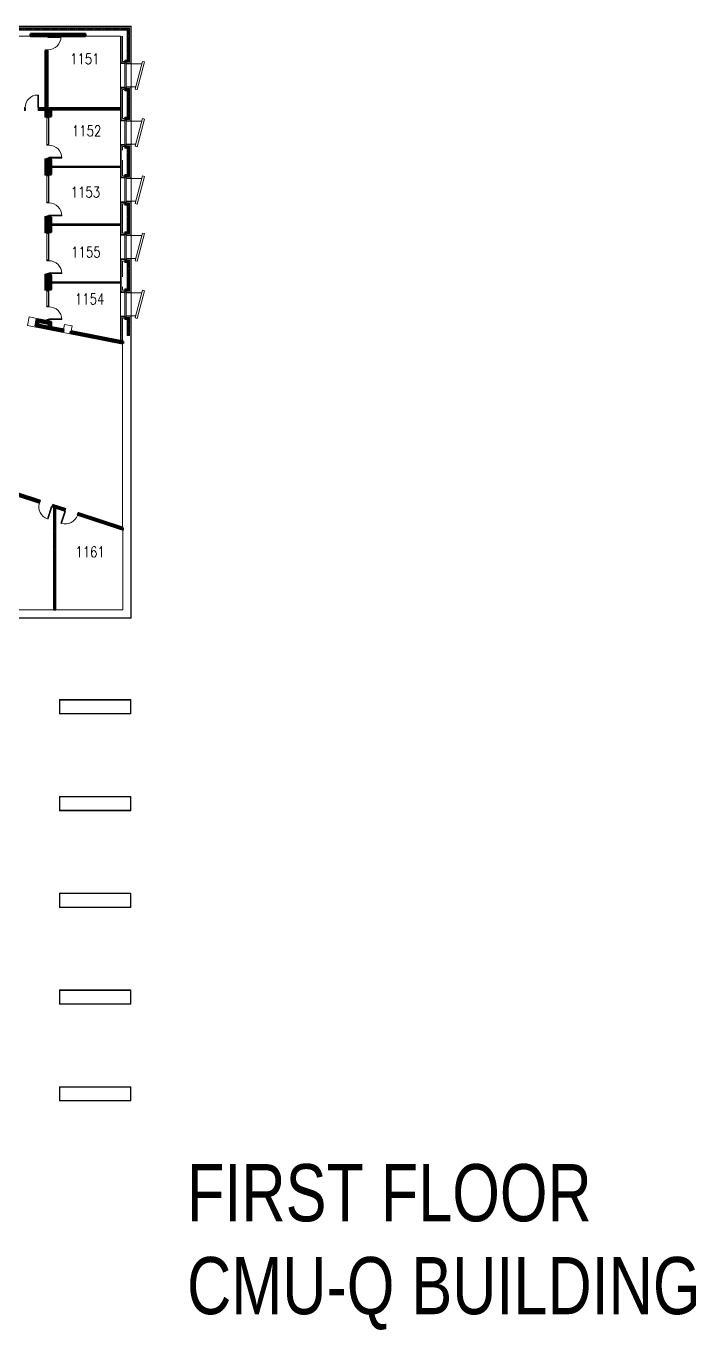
# Model space of a CAD drawing. Header units: inches. Extents: x 13084 to 220150, y 6494 to 167180.
# Drawn here: x 173314 to 220150, y 7920 to 99080 of the extents above; entities that cross this region are included whole.
import ezdxf
from ezdxf.enums import TextEntityAlignment as Align

# ---------------------------------------------------------------- set-up
doc = ezdxf.new("R2010")
doc.units = ezdxf.units.IN
doc.header["$MEASUREMENT"] = 0
for name, color, linetype, lineweight in [('Ground Floor$0$A-G250-G-Walls-Low-Level', 8, 'Continuous', 15), ('Ground Floor$0$A-G250-G-Walls-Precast-Concrete', 7, 'Continuous', 15), ('Ground Floor$0$A-G250-M-Walls-Blockwork', 7, 'Continuous', 25), ('Ground Floor$0$A-G250-M-Walls-Plasterboard-Partition', 7, 'Continuous', 15), ('Ground Floor$0$A-G252-H-Internal-Walls', 251, 'Continuous', 9), ('Ground Floor$0$A-G262-H-Precast-Panel', 251, 'Continuous', 5), ('Ground Floor$0$A-G312-M-Wall-Cladding-Panel', 7, 'Continuous', 9), ('Ground Floor$0$A-G312-M-Wall-Finish-Plaster', 7, 'Continuous', 15), ('Ground Floor$0$A-G321-M-Window', 251, 'Continuous', 9), ('Ground Floor$0$A-G322-M-Door', 251, 'Continuous', 15), ('Ground Floor$0$Z-Z001-S-Room-Name-Identification-250', 7, 'Continuous', 15)]:
    doc.layers.add(name, color=color, linetype=linetype, lineweight=lineweight)
doc.styles.add('Ground Floor$0$Tag-RomanS', font='romans.shx', dxfattribs={"width": 0.8})
doc.styles.get("Standard").update_dxf_attribs({"font": 'GOUDOS.TTF', "width": 0.8, "height": 4000})
pattern_1 = [(45, (31615.24, 164129.57), (-56.1266, 56.1266), []), (135, (31615.24, 164129.57), (-56.1266, -56.1266), [])]
pattern_2 = [(50, (31615.24, 164129.57), (182.18467, -15.93909), [19.05, -209.55]), (355, (31615.24, 164129.57), (-35.24283, 191.05664), [15.24, -167.64]), (100.451, (31630.42, 164128.24), (146.9425, 175.11669), [16.19, -178.09]), (46.1842, (31615.24, 164180.37), (271.07904, -42.04233), [28.575, -314.325]), (96.6356, (31637.83, 164176.87), (237.40423, 247.42556), [24.285, -267.135]), (351.184, (31615.24, 164180.37), (237.4046, 247.4251), [22.86, -251.46]), (21, (31640.64, 164167.67), (151.61488, -102.26552), [19.05, -209.55]), (326, (31640.64, 164167.67), (61.80203, 184.18797), [15.24, -167.64]), (71.4514, (31653.27, 164159.15), (213.41649, 81.92286), [16.19, -178.09]), (37.5, (31615.24, 164129.57), (3.088603, 84.55504), [0, -165.608, 0, -170.18, 0, -168.275]), (7.5, (31615.24, 164129.57), (66.819663, 100.180575), [0, -97.028, 0, -161.798, 0, -64.135]), (327.5, (31558.6, 164129.57), (135.590595, -5.728744), [0, -63.5, 0, -198.12, 0, -262.89]), (317.5, (31533.2, 164129.57), (148.12918, 25.42649), [0, -82.55, 0, -131.572, 0, -186.69])]
pattern_3 = [(45, (31615.24, 164129.57), (-56.1266, 56.1266), [])]

# ---------------------------------------------------------------- blocks, each defined once
blk = doc.blocks.new('Ground Floor$0$tag-roomname')
at = {"lineweight": 18, "ltscale": 0.01, "style": 'Ground Floor$0$Tag-RomanS', "width": 0.8}
blk.add_attdef('ROOM_NO_2', text='', height=3, dxfattribs=at).set_placement((0, 1.61), align=Align.MIDDLE_CENTER)
at = {"linetype": 'ByBlock', "lineweight": 13, "ltscale": 0.01, "style": 'Ground Floor$0$Tag-RomanS', "width": 0.8, "flags": 1}
for tag, p in [('ROOM_NAME_1', (0, -2.29)), ('AREA', (0, -5.74))]:
    blk.add_attdef(tag, text='', height=2.8, dxfattribs=at).set_placement(p, align=Align.MIDDLE_CENTER)
blk = doc.blocks.new('Ground Floor$0$d1000-180')
at = {"layer": 'Ground Floor$0$A-G322-M-Door'}
blk.add_lwpolyline([(-88, 1104), (-38, 1104), (-38, 180), (-88, 180)], close=True, dxfattribs=at)
for points in [[(-950, 130), (-950, 0), (-1000, 0), (-1000, 180), (-962, 180), (-962, 130), (-950, 130)], [(-38, 180), (0, 180), (0, 0), (-50, 0), (-50, 130), (-38, 130), (-38, 180)]]:
    blk.add_lwpolyline(points, dxfattribs=at)
blk.add_arc((-38, 180), 924, 90.75251, 179.99645, dxfattribs=at)
blk = doc.blocks.new('Ground Floor$0$d1000-215')
at = {"layer": 'Ground Floor$0$A-G322-M-Door', "elevation": 0}
for points in [[(88, 1089), (38, 1089), (38, 215), (88, 215)], [(50, 165), (38, 165), (38, 215), (0, 215), (0, 0), (50, 0)], [(950, 165), (962, 165), (962, 215), (1000, 215), (1000, 0), (950, 0)]]:
    blk.add_lwpolyline(points, close=True, dxfattribs=at)
at = {"layer": 'Ground Floor$0$A-G322-M-Door'}
blk.add_arc((88, 215, 0), 874, 359.9988, 90.00309, dxfattribs=at)
blk = doc.blocks.new('Ground Floor$0$Part Frame12')
for p, q in [((4900, 100, 0), (0, 100)), ((0, 100), (0, 0)), ((4900, 87, 0), (0, 87)), ((4900, 75, 0), (0, 75)), ((0, 25), (4900, 25, 0)), ((0, 12), (4900, 12, 0)), ((0, 0), (4900, 0, 0))]:
    blk.add_line(p, q)
for points in [[(0, 75), (0, 25), (50, 25), (50, 35), (10, 35), (10, 65), (50, 65), (50, 75)], [(300, 75), (300, 25), (350, 25), (350, 35), (310, 35), (310, 65), (350, 65), (350, 75)], [(600, 75), (600, 25), (650, 25), (650, 35), (610, 35), (610, 65), (650, 65), (650, 75)], [(900, 75), (900, 25), (950, 25), (950, 35), (910, 35), (910, 65), (950, 65), (950, 75)], [(1200, 75), (1200, 25), (1250, 25), (1250, 35), (1210, 35), (1210, 65), (1250, 65), (1250, 75)], [(1500, 75), (1500, 25), (1550, 25), (1550, 35), (1510, 35), (1510, 65), (1550, 65), (1550, 75)], [(1800, 75), (1800, 25), (1850, 25), (1850, 35), (1810, 35), (1810, 65), (1850, 65), (1850, 75)], [(2100, 75), (2100, 25), (2150, 25), (2150, 35), (2110, 35), (2110, 65), (2150, 65), (2150, 75)], [(2400, 75), (2400, 25), (2450, 25), (2450, 35), (2410, 35), (2410, 65), (2450, 65), (2450, 75)], [(2800, 75), (2800, 25), (2750, 25), (2750, 35), (2790, 35), (2790, 65), (2750, 65), (2750, 75)], [(3100, 75), (3100, 25), (3050, 25), (3050, 35), (3090, 35), (3090, 65), (3050, 65), (3050, 75)], [(3400, 75), (3400, 25), (3350, 25), (3350, 35), (3390, 35), (3390, 65), (3350, 65), (3350, 75)], [(3700, 75), (3700, 25), (3650, 25), (3650, 35), (3690, 35), (3690, 65), (3650, 65), (3650, 75)], [(4000, 75), (4000, 25), (3950, 25), (3950, 35), (3990, 35), (3990, 65), (3950, 65), (3950, 75)], [(4300, 75), (4300, 25), (4250, 25), (4250, 35), (4290, 35), (4290, 65), (4250, 65), (4250, 75)], [(4600, 75), (4600, 25), (4550, 25), (4550, 35), (4590, 35), (4590, 65), (4550, 65), (4550, 75)], [(4900, 75), (4900, 25), (4850, 25), (4850, 35), (4890, 35), (4890, 65), (4850, 65), (4850, 75)]]:
    blk.add_lwpolyline(points, close=True)
blk = doc.blocks.new('Ground Floor$0$GP-38-2900')
at = {"layer": 'Ground Floor$0$A-G321-M-Window'}
blk.add_lwpolyline([(-2850, 140), (-1000, 140), (-1000, 110), (-2850, 110)], close=True, dxfattribs=at)
at = {"layer": 'Ground Floor$0$A-G322-M-Door'}
for p, q in [((-2850, 150, 0), (-1000, 150)), ((-2850, 0, 0), (-1000, 0))]:
    blk.add_line(p, q, dxfattribs=at)
for points in [[(-100, 1050), (-50, 1050), (-50, 150), (-100, 150)], [(-950, 150), (-950, 0), (-1000, 0), (-1000, 150)], [(0, 150), (0, 0), (-50, 0), (-50, 150)]]:
    blk.add_lwpolyline(points, close=True, dxfattribs=at)
at = {"layer": 'Ground Floor$0$A-G322-M-Door', "elevation": 0}
blk.add_lwpolyline([(-2850, 150), (-2850, 0), (-2900, 0), (-2900, 150)], close=True, dxfattribs=at)
at = {"layer": 'Ground Floor$0$A-G322-M-Door'}
blk.add_arc((-50, 150), 900, 90, 180, dxfattribs=at)
blk = doc.blocks.new('Ground Floor$0$GP-42-2100')
at = {"layer": 'Ground Floor$0$A-G321-M-Window'}
blk.add_lwpolyline([(-2050, 140), (-1000, 140), (-1000, 110), (-2050, 110)], close=True, dxfattribs=at)
at = {"layer": 'Ground Floor$0$A-G322-M-Door'}
for p, q in [((-2050, 150, 0), (-1000, 150)), ((-2050, 0, 0), (-1000, 0))]:
    blk.add_line(p, q, dxfattribs=at)
for points in [[(-100, 1050), (-50, 1050), (-50, 150), (-100, 150)], [(-2100, 150), (-2100, 0), (-2050, 0), (-2050, 150)], [(-950, 150), (-950, 0), (-1000, 0), (-1000, 150)], [(0, 150), (0, 0), (-50, 0), (-50, 150)]]:
    blk.add_lwpolyline(points, close=True, dxfattribs=at)
blk.add_arc((-50, 150), 900, 90, 180, dxfattribs=at)

msp = doc.modelspace()

# ---------------------------------------------------------------- hatches: boundary and pattern name
at = {"layer": 'Ground Floor$0$A-G252-H-Internal-Walls'}
h = msp.add_hatch(dxfattribs=at)
h.set_pattern_fill('ANSI37', color=256, scale=25, style=0)
h.set_pattern_definition([(45, (31615.24, 164164.524), (-56.1266, 56.1266), []), (135, (31615.24, 164164.524), (-56.1266, -56.1266), [])])
h.paths.add_polyline_path([(173615, 98530), (177465, 98530), (177465, 98380), (173615, 98380)])
h = msp.add_hatch(dxfattribs=at)
h.set_pattern_fill('ANSI37', color=256, scale=25, style=0)
h.set_pattern_definition(pattern_1)
h.paths.add_polyline_path([(174665, 92755), (175065, 92755), (175065, 93220), (179915, 93220), (179915, 93370), (174815, 93370), (174815, 97380), (174665, 97380), (174665, 93370), (174215, 93370), (174215, 93220), (174665, 93220)])
h.paths.add_polyline_path([(174815, 92885), (174815, 93220), (174915, 93220), (174915, 92885)], flags=16)
h = msp.add_hatch(dxfattribs=at)
h.set_pattern_fill('AR-CONC', color=256, scale=0.3, angle=90, style=0)
h.set_pattern_definition([(140, (31540.24, 164109.57), (4.781726, 54.655401), [5.715, -62.865]), (85, (31540.24, 164109.57), (-57.316993, -10.572848), [4.572, -50.292]), (190.451, (31540.637, 164114.124), (-52.535006, 44.08275), [4.857, -53.427]), (136.1842, (31525, 164109.57), (12.612698, 81.323712), [8.5725, -94.2975]), (186.6356, (31526.05, 164116.35), (-74.227667, 71.22127), [7.2855, -80.1405]), (81.184, (31525, 164109.57), (-74.227535, 71.22138), [6.858, -75.438]), (111, (31528.81, 164117.19), (30.679656, 45.484464), [5.715, -62.865]), (56, (31528.81, 164117.19), (-55.25639, 18.540609), [4.572, -50.292]), (161.4514, (31531.365, 164120.98), (-24.576857, 64.024947), [4.857, -53.427]), (127.5, (31540.239, 164109.57), (-25.3665117, 0.926581), [0, -49.6824, 0, -51.054, 0, -50.4825]), (97.5, (31540.239, 164109.57), (-30.0541724, 20.0458988), [0, -29.1084, 0, -48.5394, 0, -19.2405]), (57.5, (31540.239, 164092.577), (1.7186232, 40.6771786), [0, -19.05, 0, -59.436, 0, -78.867]), (47.5, (31540.24, 164084.957), (-7.627947, 44.4387544), [0, -24.765, 0, -39.4716, 0, -56.007])])
h.paths.add_polyline_path([(174915, 92755), (174915, 92720), (175065, 92720), (175065, 92755)])
h = msp.add_hatch(dxfattribs=at)
h.set_pattern_fill('ANSI37', color=256, scale=25, style=0)
h.set_pattern_definition(pattern_1)
h.paths.add_polyline_path([(175065, 89755), (174665, 89755), (174665, 89410), (174865, 89410), (174865, 89560), (174815, 89560), (174815, 89605), (174915, 89605), (174915, 88865), (174815, 88865), (174815, 88910), (174865, 88910), (174865, 89060), (174665, 89060), (174665, 88715), (175065, 88715)])
h.paths.add_polyline_path([(174865, 89410), (174755, 89410), (174755, 89060), (174865, 89060)], flags=17)
h = msp.add_hatch(dxfattribs=at)
h.set_pattern_fill('AR-CONC', color=256, scale=0.3, angle=90, style=0)
h.set_pattern_definition([(140, (31540.24, 161144.57), (4.781726, 54.655401), [5.715, -62.865]), (85, (31540.24, 161144.57), (-57.316993, -10.572848), [4.572, -50.292]), (190.451, (31540.636, 161149.124), (-52.535006, 44.08275), [4.857, -53.427]), (136.1842, (31525, 161144.57), (12.612698, 81.323712), [8.5725, -94.2975]), (186.6356, (31526.05, 161151.35), (-74.227667, 71.22127), [7.2855, -80.1405]), (81.184, (31525, 161144.57), (-74.227535, 71.22138), [6.858, -75.438]), (111, (31528.81, 161152.19), (30.679656, 45.484464), [5.715, -62.865]), (56, (31528.81, 161152.19), (-55.25639, 18.540609), [4.572, -50.292]), (161.4514, (31531.364, 161155.98), (-24.576857, 64.024947), [4.857, -53.427]), (127.5, (31540.238, 161144.57), (-25.3665117, 0.926581), [0, -49.6824, 0, -51.054, 0, -50.4825]), (97.5, (31540.238, 161144.57), (-30.0541724, 20.0458988), [0, -29.1084, 0, -48.5394, 0, -19.2405]), (57.5, (31540.238, 161127.577), (1.7186232, 40.6771786), [0, -19.05, 0, -59.436, 0, -78.867]), (47.5, (31540.238, 161119.957), (-7.627947, 44.4387544), [0, -24.765, 0, -39.4716, 0, -56.007])])
h.paths.add_polyline_path([(174915, 89790), (174915, 89755), (175065, 89755), (175065, 89790)])
h = msp.add_hatch(dxfattribs=at)
h.set_pattern_fill('AR-CONC', color=256, scale=0.3, angle=90, style=0)
h.set_pattern_definition([(220, (31540.24, 17324.553), (4.781726, -54.655401), [5.715, -62.865]), (275, (31540.24, 17324.553), (-57.316993, 10.572848), [4.572, -50.292]), (169.549, (31540.636, 17320), (-52.535006, -44.08275), [4.857, -53.427]), (223.8158, (31525, 17324.553), (12.612698, -81.323712), [8.5725, -94.2975]), (173.3644, (31526.05, 17317.78), (-74.227667, -71.22127), [7.2855, -80.1405]), (278.816, (31525, 17324.55), (-74.227535, -71.22138), [6.858, -75.438]), (249, (31528.81, 17316.933), (30.679656, -45.484464), [5.715, -62.865]), (304, (31528.81, 17316.933), (-55.25639, -18.540609), [4.572, -50.292]), (198.5486, (31531.364, 17313.143), (-24.576857, -64.024947), [4.857, -53.427]), (232.5, (31540.238, 17324.553), (-25.3665117, -0.926581), [0, -49.6824, 0, -51.054, 0, -50.4825]), (262.5, (31540.238, 17324.553), (-30.0541724, -20.0458988), [0, -29.1084, 0, -48.5394, 0, -19.2405]), (302.5, (31540.238, 17341.546), (1.7186232, -40.6771786), [0, -19.05, 0, -59.436, 0, -78.867]), (312.5, (31540.238, 17349.166), (-7.627947, -44.4387544), [0, -24.765, 0, -39.4716, 0, -56.007])])
h.paths.add_polyline_path([(174915, 88680), (174915, 88715), (175065, 88715), (175065, 88680)])
h = msp.add_hatch(dxfattribs=at)
h.set_pattern_fill('ANSI37', color=256, scale=25, style=0)
h.set_pattern_definition([(45, (31615.24, 160089.57), (-56.1266, 56.1266), []), (135, (31615.24, 160089.57), (-56.1266, -56.1266), [])])
h.paths.add_polyline_path([(175065, 85715), (174665, 85715), (174665, 85370), (174865, 85370), (174865, 85520), (174815, 85520), (174815, 85565), (174915, 85565), (174915, 84825), (174815, 84825), (174815, 84870), (174865, 84870), (174865, 85020), (174665, 85020), (174665, 84675), (175065, 84675)])
h.paths.add_polyline_path([(174865, 85370), (174755, 85370), (174755, 85020), (174865, 85020)], flags=17)
h = msp.add_hatch(dxfattribs=at)
h.set_pattern_fill('AR-CONC', color=256, scale=0.3, angle=90, style=0)
h.set_pattern_definition([(140, (31540.24, 157104.57), (4.781726, 54.655401), [5.715, -62.865]), (85, (31540.24, 157104.57), (-57.316993, -10.572848), [4.572, -50.292]), (190.451, (31540.636, 157109.124), (-52.535006, 44.08275), [4.857, -53.427]), (136.1842, (31525, 157104.57), (12.612698, 81.323712), [8.5725, -94.2975]), (186.6356, (31526.05, 157111.35), (-74.227667, 71.22127), [7.2855, -80.1405]), (81.184, (31525, 157104.57), (-74.227535, 71.22138), [6.858, -75.438]), (111, (31528.81, 157112.19), (30.679656, 45.484464), [5.715, -62.865]), (56, (31528.81, 157112.19), (-55.25639, 18.540609), [4.572, -50.292]), (161.4514, (31531.364, 157115.98), (-24.576857, 64.024947), [4.857, -53.427]), (127.5, (31540.238, 157104.57), (-25.3665117, 0.926581), [0, -49.6824, 0, -51.054, 0, -50.4825]), (97.5, (31540.238, 157104.57), (-30.0541724, 20.0458988), [0, -29.1084, 0, -48.5394, 0, -19.2405]), (57.5, (31540.238, 157087.577), (1.7186232, 40.6771786), [0, -19.05, 0, -59.436, 0, -78.867]), (47.5, (31540.238, 157079.957), (-7.627947, 44.4387544), [0, -24.765, 0, -39.4716, 0, -56.007])])
h.paths.add_polyline_path([(174915, 85750), (174915, 85715), (175065, 85715), (175065, 85750)])
h = msp.add_hatch(dxfattribs=at)
h.set_pattern_fill('AR-CONC', color=256, scale=0.3, angle=90, style=0)
h.set_pattern_definition([(220, (31540.24, 13284.553), (4.781726, -54.655401), [5.715, -62.865]), (275, (31540.24, 13284.553), (-57.316993, 10.572848), [4.572, -50.292]), (169.549, (31540.636, 13280), (-52.535006, -44.08275), [4.857, -53.427]), (223.8158, (31525, 13284.553), (12.612698, -81.323712), [8.5725, -94.2975]), (173.3644, (31526.05, 13277.78), (-74.227667, -71.22127), [7.2855, -80.1405]), (278.816, (31525, 13284.55), (-74.227535, -71.22138), [6.858, -75.438]), (249, (31528.81, 13276.933), (30.679656, -45.484464), [5.715, -62.865]), (304, (31528.81, 13276.933), (-55.25639, -18.540609), [4.572, -50.292]), (198.5486, (31531.364, 13273.143), (-24.576857, -64.024947), [4.857, -53.427]), (232.5, (31540.238, 13284.553), (-25.3665117, -0.926581), [0, -49.6824, 0, -51.054, 0, -50.4825]), (262.5, (31540.238, 13284.553), (-30.0541724, -20.0458988), [0, -29.1084, 0, -48.5394, 0, -19.2405]), (302.5, (31540.238, 13301.546), (1.7186232, -40.6771786), [0, -19.05, 0, -59.436, 0, -78.867]), (312.5, (31540.238, 13309.166), (-7.627947, -44.4387544), [0, -24.765, 0, -39.4716, 0, -56.007])])
h.paths.add_polyline_path([(174915, 84640), (174915, 84675), (175065, 84675), (175065, 84640)])
h = msp.add_hatch(dxfattribs=at)
h.set_pattern_fill('ANSI37', color=256, scale=25, style=0)
h.set_pattern_definition(pattern_1)
h.paths.add_polyline_path([(174815, 81490), (174815, 81525), (174915, 81525), (174915, 80805), (174815, 80805), (174815, 80840), (174865, 80840), (174865, 80990), (174755, 80990), (174665, 80990), (174665, 80655), (175065, 80655), (175065, 81675), (174665, 81675), (174665, 81340), (174755, 81340), (174865, 81340), (174865, 81490)])
h.paths.add_polyline_path([(174865, 81340), (174755, 81340), (174755, 80990), (174865, 80990)], flags=17)
h = msp.add_hatch(dxfattribs=at)
h.set_pattern_fill('AR-CONC', color=256, scale=0.3, angle=90, style=0)
h.set_pattern_definition([(140, (31540.238, 153064.57), (4.781726, 54.655401), [5.715, -62.865]), (85, (31540.24, 153064.57), (-57.316993, -10.572848), [4.572, -50.292]), (190.451, (31540.636, 153069.124), (-52.535006, 44.08275), [4.857, -53.427]), (136.1842, (31525, 153064.57), (12.612698, 81.323712), [8.5725, -94.2975]), (186.6356, (31526.05, 153071.35), (-74.227667, 71.22127), [7.2855, -80.1405]), (81.184, (31525, 153064.57), (-74.227535, 71.22138), [6.858, -75.438]), (111, (31528.808, 153072.19), (30.679656, 45.484464), [5.715, -62.865]), (56, (31528.81, 153072.19), (-55.25639, 18.540609), [4.572, -50.292]), (161.4514, (31531.364, 153075.98), (-24.576857, 64.024947), [4.857, -53.427]), (127.5, (31540.238, 153064.57), (-25.3665117, 0.926581), [0, -49.6824, 0, -51.054, 0, -50.4825]), (97.5, (31540.238, 153064.57), (-30.0541724, 20.0458988), [0, -29.1084, 0, -48.5394, 0, -19.2405]), (57.5, (31540.238, 153047.577), (1.7186232, 40.6771786), [0, -19.05, 0, -59.436, 0, -78.867]), (47.5, (31540.238, 153039.957), (-7.627947, 44.4387544), [0, -24.765, 0, -39.4716, 0, -56.007])])
h.paths.add_polyline_path([(174915, 81710), (174915, 81675), (175065, 81675), (175065, 81710)])
h = msp.add_hatch(dxfattribs=at)
h.set_pattern_fill('AR-CONC', color=256, scale=0.3, angle=90, style=0)
h.set_pattern_definition([(220, (31540.238, 9264.553), (4.781726, -54.655401), [5.715, -62.865]), (275, (31540.24, 9264.553), (-57.316993, 10.572848), [4.572, -50.292]), (169.549, (31540.636, 9260), (-52.535006, -44.08275), [4.857, -53.427]), (223.8158, (31525, 9264.553), (12.612698, -81.323712), [8.5725, -94.2975]), (173.3644, (31526.05, 9257.78), (-74.227667, -71.22127), [7.2855, -80.1405]), (278.816, (31525, 9264.55), (-74.227535, -71.22138), [6.858, -75.438]), (249, (31528.808, 9256.933), (30.679656, -45.484464), [5.715, -62.865]), (304, (31528.81, 9256.933), (-55.25639, -18.540609), [4.572, -50.292]), (198.5486, (31531.364, 9253.143), (-24.576857, -64.024947), [4.857, -53.427]), (232.5, (31540.238, 9264.553), (-25.3665117, -0.926581), [0, -49.6824, 0, -51.054, 0, -50.4825]), (262.5, (31540.238, 9264.553), (-30.0541724, -20.0458988), [0, -29.1084, 0, -48.5394, 0, -19.2405]), (302.5, (31540.238, 9281.546), (1.7186232, -40.6771786), [0, -19.05, 0, -59.436, 0, -78.867]), (312.5, (31540.238, 9289.166), (-7.627947, -44.4387544), [0, -24.765, 0, -39.4716, 0, -56.007])])
h.paths.add_polyline_path([(174915, 80620), (174915, 80655), (175065, 80655), (175065, 80620)])
h = msp.add_hatch(dxfattribs=at)
h.set_pattern_fill('ANSI37', color=256, scale=25, style=0)
h.set_pattern_definition(pattern_1)
h.paths.add_polyline_path([(175065, 78033), (175065, 78390), (174059, 78588), (173962, 78098), (175924, 77710), (175954, 77857)])
h.paths.add_polyline_path([(174915, 78063), (174139, 78216), (174177, 78412), (174915, 78266)], flags=16)
h = msp.add_hatch(dxfattribs=at)
h.set_pattern_fill('AR-CONC', color=256, scale=0.3, angle=90, style=0)
h.set_pattern_definition([(140, (31615.24, 164129.57), (4.781726, 54.655401), [5.715, -62.865]), (85, (31615.24, 164129.57), (-57.316993, -10.572848), [4.572, -50.292]), (190.451, (31615.637, 164134.124), (-52.535006, 44.08275), [4.857, -53.427]), (136.1842, (31600, 164129.57), (12.612698, 81.323712), [8.5725, -94.2975]), (186.6356, (31601.05, 164136.35), (-74.227667, 71.22127), [7.2855, -80.1405]), (81.184, (31600, 164129.57), (-74.227535, 71.22138), [6.858, -75.438]), (111, (31603.81, 164137.19), (30.679656, 45.484464), [5.715, -62.865]), (56, (31603.81, 164137.19), (-55.25639, 18.540609), [4.572, -50.292]), (161.4514, (31606.365, 164140.98), (-24.576857, 64.024947), [4.857, -53.427]), (127.5, (31615.239, 164129.57), (-25.3665117, 0.926581), [0, -49.6824, 0, -51.054, 0, -50.4825]), (97.5, (31615.24, 164129.57), (-30.0541724, 20.0458988), [0, -29.1084, 0, -48.5394, 0, -19.2405]), (57.5, (31615.239, 164112.577), (1.7186232, 40.6771786), [0, -19.05, 0, -59.436, 0, -78.867]), (47.5, (31615.24, 164104.957), (-7.627947, 44.4387544), [0, -24.765, 0, -39.4716, 0, -56.007])])
h.paths.add_polyline_path([(174915, 78455), (174915, 78419), (175065, 78390), (175065, 78425)])
h = msp.add_hatch(dxfattribs=at)
h.set_pattern_fill('ANSI37', color=256, scale=25, style=0)
h.set_pattern_definition(pattern_1)
h.paths.add_polyline_path([(180105, 76884), (180105, 77037), (176444, 77760), (176415, 77613)])
h = msp.add_hatch(dxfattribs=at)
h.set_pattern_fill('ANSI37', color=256, scale=25, style=0)
h.set_pattern_definition(pattern_1)
h.paths.add_polyline_path([(171318, 66858), (171271, 66716), (174211, 65760), (174258, 65903)])
h = msp.add_hatch(dxfattribs=at)
h.set_pattern_fill('ANSI37', color=256, scale=25, style=0)
h.set_pattern_definition(pattern_1)
h.paths.add_polyline_path([(175240, 58240), (175390, 58240), (175390, 65377), (175990, 65182), (176037, 65325), (175209, 65594), (175162, 65451), (175240, 65426)])
h = msp.add_hatch(dxfattribs=at)
h.set_pattern_fill('ANSI37', color=256, scale=25, style=0)
h.set_pattern_definition(pattern_1)
h.paths.add_polyline_path([(180105, 63845), (180105, 64003), (176988, 65016), (176941, 64873)])
at = {"layer": 'Ground Floor$0$A-G262-H-Precast-Panel'}
h = msp.add_hatch(dxfattribs=at)
h.set_pattern_fill('AR-CONC', color=256, style=0)
h.set_pattern_definition(pattern_2)
h.paths.add_polyline_path([(180540, 98955), (170590, 98955), (170590, 98630), (170740, 98630), (170740, 98805), (180540, 98805)])
h = msp.add_hatch(dxfattribs=at)
h.set_pattern_fill('ANSI31', color=256, scale=25, style=0)
h.set_pattern_definition(pattern_3)
h.paths.add_polyline_path([(180540, 98955), (170590, 98955), (170590, 98630), (170740, 98630), (170740, 98805), (180540, 98805)])
h = msp.add_hatch(dxfattribs=at)
h.set_pattern_fill('AR-CONC', color=256, style=0)
h.set_pattern_definition(pattern_2)
h.paths.add_polyline_path([(180390, 98805), (180540, 98805), (180540, 96555), (180215, 96555), (180215, 96705), (180390, 96705)])
h = msp.add_hatch(dxfattribs=at)
h.set_pattern_fill('ANSI31', color=256, scale=25, style=0)
h.set_pattern_definition(pattern_3)
h.paths.add_polyline_path([(180390, 98805), (180540, 98805), (180540, 96555), (180215, 96555), (180215, 96705), (180390, 96705)])
h = msp.add_hatch(dxfattribs=at)
h.set_pattern_fill('AR-CONC', color=256, style=0)
h.set_pattern_definition(pattern_2)
h.paths.add_polyline_path([(180540, 92555), (180215, 92555), (180215, 92705), (180390, 92705), (180390, 94555), (180215, 94555), (180215, 94705), (180540, 94705)])
h = msp.add_hatch(dxfattribs=at)
h.set_pattern_fill('ANSI31', color=256, scale=25, style=0)
h.set_pattern_definition(pattern_3)
h.paths.add_polyline_path([(180540, 92555), (180215, 92555), (180215, 92705), (180390, 92705), (180390, 94555), (180215, 94555), (180215, 94705), (180540, 94705)])
h = msp.add_hatch(dxfattribs=at)
h.set_pattern_fill('AR-CONC', color=256, style=0)
h.set_pattern_definition([(50, (31615.24, 160129.57), (182.18467, -15.93909), [19.05, -209.55]), (355, (31615.24, 160129.57), (-35.24283, 191.05664), [15.24, -167.64]), (100.451, (31630.42, 160128.24), (146.9425, 175.11669), [16.19, -178.09]), (46.1842, (31615.24, 160180.37), (271.07904, -42.04233), [28.575, -314.325]), (96.6356, (31637.83, 160176.87), (237.40423, 247.42556), [24.285, -267.135]), (351.184, (31615.24, 160180.37), (237.4046, 247.4251), [22.86, -251.46]), (21, (31640.64, 160167.67), (151.61488, -102.26552), [19.05, -209.55]), (326, (31640.64, 160167.67), (61.80203, 184.18797), [15.24, -167.64]), (71.4514, (31653.27, 160159.15), (213.4165, 81.92286), [16.19, -178.09]), (37.5, (31615.24, 160129.57), (3.088603, 84.55504), [0, -165.608, 0, -170.18, 0, -168.275]), (7.5, (31615.24, 160129.57), (66.819663, 100.180575), [0, -97.028, 0, -161.798, 0, -64.135]), (327.5, (31558.6, 160129.57), (135.590595, -5.728744), [0, -63.5, 0, -198.12, 0, -262.89]), (317.5, (31533.2, 160129.57), (148.12918, 25.42649), [0, -82.55, 0, -131.572, 0, -186.69])])
h.paths.add_polyline_path([(180540, 88555), (180215, 88555), (180215, 88705), (180390, 88705), (180390, 90555), (180215, 90555), (180215, 90705), (180540, 90705)])
h = msp.add_hatch(dxfattribs=at)
h.set_pattern_fill('ANSI31', color=256, scale=25, style=0)
h.set_pattern_definition([(45, (31615.24, 160129.57), (-56.1266, 56.1266), [])])
h.paths.add_polyline_path([(180540, 88555), (180215, 88555), (180215, 88705), (180390, 88705), (180390, 90555), (180215, 90555), (180215, 90705), (180540, 90705)])
h = msp.add_hatch(dxfattribs=at)
h.set_pattern_fill('AR-CONC', color=256, style=0)
h.set_pattern_definition([(50, (31615.24, 156129.57), (182.18467, -15.93909), [19.05, -209.55]), (355, (31615.24, 156129.57), (-35.24283, 191.05664), [15.24, -167.64]), (100.451, (31630.42, 156128.24), (146.9425, 175.11669), [16.19, -178.09]), (46.1842, (31615.24, 156180.37), (271.07904, -42.04233), [28.575, -314.325]), (96.6356, (31637.83, 156176.87), (237.40423, 247.42556), [24.285, -267.135]), (351.184, (31615.24, 156180.37), (237.4046, 247.4251), [22.86, -251.46]), (21, (31640.64, 156167.67), (151.61488, -102.26552), [19.05, -209.55]), (326, (31640.64, 156167.67), (61.80203, 184.18797), [15.24, -167.64]), (71.4514, (31653.27, 156159.15), (213.4165, 81.92286), [16.19, -178.09]), (37.5, (31615.24, 156129.57), (3.088603, 84.55504), [0, -165.608, 0, -170.18, 0, -168.275]), (7.5, (31615.24, 156129.57), (66.819663, 100.180575), [0, -97.028, 0, -161.798, 0, -64.135]), (327.5, (31558.6, 156129.57), (135.590595, -5.728744), [0, -63.5, 0, -198.12, 0, -262.89]), (317.5, (31533.2, 156129.57), (148.12918, 25.42649), [0, -82.55, 0, -131.572, 0, -186.69])])
h.paths.add_polyline_path([(180540, 84555), (180215, 84555), (180215, 84705), (180390, 84705), (180390, 86555), (180215, 86555), (180215, 86705), (180540, 86705)])
h = msp.add_hatch(dxfattribs=at)
h.set_pattern_fill('ANSI31', color=256, scale=25, style=0)
h.set_pattern_definition([(45, (31615.24, 156129.57), (-56.1266, 56.1266), [])])
h.paths.add_polyline_path([(180540, 84555), (180215, 84555), (180215, 84705), (180390, 84705), (180390, 86555), (180215, 86555), (180215, 86705), (180540, 86705)])
h = msp.add_hatch(dxfattribs=at)
h.set_pattern_fill('AR-CONC', color=256, style=0)
h.set_pattern_definition([(50, (31615.24, 152129.57), (182.18467, -15.93909), [19.05, -209.55]), (355, (31615.24, 152129.57), (-35.24283, 191.05664), [15.24, -167.64]), (100.451, (31630.42, 152128.24), (146.9425, 175.11669), [16.19, -178.09]), (46.1842, (31615.24, 152180.37), (271.07904, -42.04233), [28.575, -314.325]), (96.6356, (31637.83, 152176.87), (237.40423, 247.42556), [24.285, -267.135]), (351.184, (31615.24, 152180.37), (237.4046, 247.4251), [22.86, -251.46]), (21, (31640.64, 152167.67), (151.61488, -102.26552), [19.05, -209.55]), (326, (31640.64, 152167.67), (61.80203, 184.18797), [15.24, -167.64]), (71.4514, (31653.27, 152159.15), (213.4165, 81.92286), [16.19, -178.09]), (37.5, (31615.24, 152129.57), (3.088603, 84.55504), [0, -165.608, 0, -170.18, 0, -168.275]), (7.5, (31615.24, 152129.57), (66.819663, 100.180575), [0, -97.028, 0, -161.798, 0, -64.135]), (327.5, (31558.6, 152129.57), (135.590595, -5.728744), [0, -63.5, 0, -198.12, 0, -262.89]), (317.5, (31533.2, 152129.57), (148.12918, 25.42649), [0, -82.55, 0, -131.572, 0, -186.69])])
h.paths.add_polyline_path([(180540, 80555), (180215, 80555), (180215, 80705), (180390, 80705), (180390, 82555), (180215, 82555), (180215, 82705), (180540, 82705)])
h = msp.add_hatch(dxfattribs=at)
h.set_pattern_fill('ANSI31', color=256, scale=25, style=0)
h.set_pattern_definition([(45, (31615.24, 152129.57), (-56.1266, 56.1266), [])])
h.paths.add_polyline_path([(180540, 80555), (180215, 80555), (180215, 80705), (180390, 80705), (180390, 82555), (180215, 82555), (180215, 82705), (180540, 82705)])
h = msp.add_hatch(dxfattribs=at)
h.set_pattern_fill('AR-CONC', color=256, style=0)
h.set_pattern_definition(pattern_2)
h.paths.add_polyline_path([(180540, 78705), (180215, 78705), (180215, 78555), (180390, 78555), (180390, 77444), (180540, 77444)])
h = msp.add_hatch(dxfattribs=at)
h.set_pattern_fill('ANSI31', color=256, scale=25, style=0)
h.set_pattern_definition(pattern_3)
h.paths.add_polyline_path([(180540, 78705), (180215, 78705), (180215, 78555), (180390, 78555), (180390, 77444), (180540, 77444)])

# ---------------------------------------------------------------- linework, layer by layer
at = {"layer": 'Ground Floor$0$A-G250-G-Walls-Low-Level'}
for p, q in [((179915, 96460), (179915, 94800)), ((180665, 94830), (180665, 96430)), ((180665, 96430), (181408, 96430)), ((180665, 94830), (180979, 94830)), ((179915, 92460), (179915, 90800)), ((180665, 90830), (180665, 92430)), ((180665, 92430), (181408, 92430)), ((180665, 90830), (180979, 90830)), ((179915, 88460), (179915, 86800)), ((180665, 86830), (180665, 88430)), ((180665, 88430), (181408, 88430)), ((180665, 86830), (180979, 86830)), ((179915, 84460), (179915, 82800)), ((180665, 82830), (180665, 84430)), ((180665, 84430), (181408, 84430)), ((180665, 82830), (180979, 82830)), ((179915, 80460), (179915, 78800)), ((180665, 78830), (180665, 80430)), ((180665, 80430), (181408, 80430)), ((180665, 78830), (180979, 78830))]:
    msp.add_line(p, q, dxfattribs=at)
for points in [[(180938, 94677), (181083, 94638), (181601, 96570), (181456, 96608)], [(180938, 90677), (181083, 90638), (181601, 92570), (181456, 92608)], [(180938, 86677), (181083, 86638), (181601, 88570), (181456, 88608)], [(180938, 82677), (181083, 82638), (181601, 84570), (181456, 84608)], [(180938, 78677), (181083, 78638), (181601, 80570), (181456, 80608)]]:
    msp.add_lwpolyline(points, close=True, dxfattribs=at)
at = {"layer": 'Ground Floor$0$A-G250-G-Walls-Precast-Concrete'}
for points in [[(180540, 98805), (170740, 98805), (170740, 98630), (170590, 98630), (170590, 98955), (180540, 98955), (180540, 98805)], [(180540, 92555), (180215, 92555), (180215, 92705), (180390, 92705), (180390, 94555), (180215, 94555), (180215, 94705), (180540, 94705)], [(180540, 88555), (180215, 88555), (180215, 88705), (180390, 88705), (180390, 90555), (180215, 90555), (180215, 90705), (180540, 90705)], [(180540, 84555), (180215, 84555), (180215, 84705), (180390, 84705), (180390, 86555), (180215, 86555), (180215, 86705), (180540, 86705)], [(180540, 80555), (180215, 80555), (180215, 80705), (180390, 80705), (180390, 82555), (180215, 82555), (180215, 82705), (180540, 82705)], [(180540, 78705), (180215, 78705), (180215, 78555), (180390, 78555), (180390, 77444), (180540, 77444)]]:
    msp.add_lwpolyline(points, close=True, dxfattribs=at)
msp.add_lwpolyline([(180390, 98805), (180540, 98805), (180540, 96555), (180215, 96555), (180215, 96705), (180390, 96705), (180390, 98805)], dxfattribs=at)
at = {"layer": 'Ground Floor$0$A-G250-M-Walls-Blockwork', "lineweight": 50, "ltscale": 0.02}
for p, q in [((174815, 97380), (174665, 97380)), ((174665, 93370), (174665, 97380)), ((174815, 93370), (174815, 97380)), ((174665, 92755, 0), (174665, 93220)), ((175065, 93220, 0), (175065, 92755, 0)), ((175065, 92755, 0), (174665, 92755, 0)), ((174865, 89410, 0), (174665, 89410, 0)), ((174755, 89060, 0), (174755, 89410, 0)), ((174665, 89060, 0), (174865, 89060, 0)), ((174865, 85370, 0), (174665, 85370, 0)), ((174665, 85020, 0), (174865, 85020, 0)), ((174755, 85020, 0), (174755, 85370, 0)), ((174755, 81340, 0), (174665, 81340, 0)), ((174755, 80990, 0), (174755, 81340, 0)), ((174665, 80990, 0), (174755, 80990, 0)), ((173962, 78098, 0), (174059, 78588, 0)), ((174059, 78588, 0), (175065, 78390)), ((174139, 78216, 0), (174177, 78412, 0)), ((174177, 78412), (174915, 78266)), ((175924, 77710, 0), (173962, 78098)), ((174915, 78063, 0), (174139, 78216)), ((174915, 78266), (174915, 78063, 0)), ((175065, 78390), (175065, 78033, 0)), ((175954, 77857, 0), (175065, 78033, 0)), ((176415, 77613, 0), (176444, 77760, 0)), ((180105, 76884, 0), (176415, 77613, 0)), ((176444, 77760, 0), (180105, 77037, 0)), ((180105, 77037, 0), (180105, 76884)), ((174211, 65760), (171271, 66716)), ((171318, 66858), (174258, 65903)), ((174258, 65903), (174211, 65760)), ((176941, 64873), (176988, 65016, 0))]:
    msp.add_line(p, q, dxfattribs=at)
at = {"layer": 'Ground Floor$0$A-G250-M-Walls-Blockwork'}
for p, q in [((174215, 93370), (174215, 93220)), ((174665, 93370), (174215, 93370)), ((174665, 93220), (174215, 93220)), ((179915, 93370), (174815, 93370)), ((175065, 93220, 0), (179915, 93220)), ((179915, 93220), (179915, 93370)), ((174755, 81340, 0), (174865, 81340, 0)), ((174755, 80990, 0), (174865, 80990)), ((175954, 77857), (175924, 77710, 0)), ((174252, 65905), (174258, 65903)), ((175162, 65451), (175209, 65594)), ((175240, 65426), (175162, 65451)), ((175209, 65594), (176037, 65325)), ((175240, 65426, 0), (175240, 58240, 0)), ((175390, 58240, 0), (175390, 65377, 0)), ((175990, 65182), (175390, 65377)), ((176037, 65325), (175990, 65182)), ((176941, 64873), (180105, 63845, 0)), ((176988, 65016, 0), (180105, 64003, 0)), ((180105, 64003, 0), (180105, 63845, 0)), ((175390, 58240, 0), (175240, 58240, 0))]:
    msp.add_line(p, q, dxfattribs=at)
at = {"layer": 'Ground Floor$0$A-G250-M-Walls-Blockwork', "lineweight": 50, "ltscale": 0.02}
for points in [[(173615, 98530), (177465, 98530), (177465, 98380), (173615, 98380)], [(174815, 93220), (174915, 93220), (174915, 92885), (174815, 92885)]]:
    msp.add_lwpolyline(points, close=True, dxfattribs=at)
at = {"layer": 'Ground Floor$0$A-G250-M-Walls-Blockwork', "lineweight": 50, "ltscale": 0.02, "elevation": 0}
for points in [[(174665, 89410), (174665, 89755), (175065, 89755), (175065, 88715), (174665, 88715), (174665, 89060)], [(174815, 89560), (174815, 89605), (174915, 89605), (174915, 88865), (174815, 88865), (174815, 88910)], [(174815, 88910), (174865, 88910), (174865, 89560), (174815, 89560)], [(174665, 85370), (174665, 85715), (175065, 85715), (175065, 84675), (174665, 84675), (174665, 85020)], [(174815, 84870), (174865, 84870), (174865, 85520), (174815, 85520), (174815, 85565), (174915, 85565), (174915, 84825), (174815, 84825), (174815, 84870)], [(174665, 81340), (174665, 81675), (175065, 81675), (175065, 80655), (174665, 80655), (174665, 80990)], [(174815, 81490), (174815, 81525), (174915, 81525), (174915, 80805), (174815, 80805), (174815, 80840)], [(174815, 80840), (174865, 80840), (174865, 81490), (174815, 81490)]]:
    msp.add_lwpolyline(points, dxfattribs=at)
at = {"layer": 'Ground Floor$0$A-G312-M-Wall-Cladding-Panel'}
for p, q in [((180315, 78800), (180315, 78830)), ((180315, 78830), (180665, 78830)), ((180635, 78800), (180315, 78800)), ((180635, 57710), (180635, 78800)), ((180665, 78830), (180665, 57680)), ((180665, 57680), (166846, 57680)), ((166892, 57710), (180635, 57710))]:
    msp.add_line(p, q, dxfattribs=at)
for points in [[(180315, 96430), (180665, 96430), (180665, 99080), (170465, 99080), (170465, 98530), (170495, 98530), (170495, 99050), (180635, 99050), (180635, 96460), (180315, 96460)], [(180315, 94800), (180635, 94800), (180635, 92460), (180315, 92460), (180315, 92430), (180665, 92430), (180665, 94830), (180315, 94830)], [(180315, 90800), (180635, 90800), (180635, 88460), (180315, 88460), (180315, 88430), (180665, 88430), (180665, 90830), (180315, 90830)], [(180315, 86800), (180635, 86800), (180635, 84460), (180315, 84460), (180315, 84430), (180665, 84430), (180665, 86830), (180315, 86830)], [(180315, 82800), (180635, 82800), (180635, 80460), (180315, 80460), (180315, 80430), (180665, 80430), (180665, 82830), (180315, 82830)], [(175640, 51987), (180640, 51987), (180640, 50987), (175640, 50987)], [(175670, 51957), (180610, 51957), (180610, 51017), (175670, 51017)], [(175640, 45222), (180640, 45222), (180640, 44222), (175640, 44222)], [(175670, 45192), (180610, 45192), (180610, 44252), (175670, 44252)], [(175640, 38457), (180640, 38457), (180640, 37457), (175640, 37457)], [(175670, 38427), (180610, 38427), (180610, 37487), (175670, 37487)], [(175640, 31692), (180640, 31692), (180640, 30692), (175640, 30692)], [(175670, 31662), (180610, 31662), (180610, 30722), (175670, 30722)], [(175640, 24927), (180640, 24927), (180640, 23927), (175640, 23927)], [(175670, 24897), (180610, 24897), (180610, 23957), (175670, 23957)]]:
    msp.add_lwpolyline(points, close=True, dxfattribs=at)
at = {"layer": 'Ground Floor$0$A-G312-M-Wall-Finish-Plaster'}
for p, q in [((174650, 98365), (170910, 98365)), ((179915, 98365), (174830, 98365)), ((179915, 96460), (179915, 98365)), ((179965, 96510), (179965, 98380)), ((180065, 96610), (180065, 98380)), ((174650, 97380), (174650, 93385, 0)), ((174665, 97380), (174650, 97380)), ((174815, 97380), (174830, 97380)), ((174830, 97380), (174830, 93385, 0)), ((180215, 96460), (179915, 96460)), ((180215, 96510), (179965, 96510)), ((180215, 96610), (180065, 96610)), ((180215, 96505), (180215, 96510)), ((180215, 94800), (180215, 94650)), ((180215, 94755), (180215, 94750)), ((174215, 93385, 0), (174650, 93385, 0)), ((174215, 93370), (174215, 93385, 0)), ((174215, 93220), (174215, 93170, 0)), ((174215, 93170, 0), (174615, 93170, 0)), ((174615, 93170), (174615, 92705, 0)), ((174830, 93385, 0), (179915, 93385)), ((175080, 93205, 0), (175080, 92705, 0)), ((175080, 93205, 0), (179915, 93205, 0)), ((175080, 92705, 0), (174615, 92705, 0)), ((174765, 92705, 0), (174765, 92755, 0)), ((174915, 92705, 0), (174915, 92755, 0)), ((174915, 92720, 0), (175065, 92720)), ((175065, 92755, 0), (175065, 92720)), ((180215, 90800), (180215, 90650)), ((174615, 89805, 0), (174615, 88665, 0)), ((175080, 89805, 0), (174615, 89805, 0)), ((174765, 89805, 0), (174765, 89755, 0)), ((174915, 89805, 0), (174915, 89755, 0)), ((174915, 89790, 0), (175065, 89790, 0)), ((175065, 89755, 0), (175065, 89790, 0)), ((175080, 89805, 0), (175080, 89285, 0)), ((175080, 88665, 0), (174615, 88665, 0)), ((174765, 88665, 0), (174765, 88715, 0)), ((174915, 88665, 0), (174915, 88715, 0)), ((174915, 88680, 0), (175065, 88680, 0)), ((175065, 88715, 0), (175065, 88680, 0)), ((175080, 89185, 0), (175080, 88665, 0)), ((180215, 86800), (180215, 86650)), ((174615, 85765, 0), (174615, 84625, 0)), ((175080, 85765, 0), (174615, 85765, 0)), ((174765, 85765, 0), (174765, 85715, 0)), ((174915, 85765, 0), (174915, 85715, 0)), ((174915, 85750, 0), (175065, 85750, 0)), ((175065, 85715, 0), (175065, 85750, 0)), ((175080, 85765, 0), (175080, 85245, 0)), ((175080, 85145, 0), (175080, 84625, 0)), ((175080, 84625, 0), (174615, 84625, 0)), ((174765, 84625, 0), (174765, 84675, 0)), ((174915, 84625, 0), (174915, 84675, 0)), ((174915, 84640, 0), (175065, 84640, 0)), ((175065, 84675, 0), (175065, 84640, 0)), ((180215, 82800), (179915, 82800)), ((179915, 82800), (179915, 81205)), ((180215, 82800), (180215, 82650)), ((174615, 81725, 0), (174615, 80605, 0)), ((175080, 81725, 0), (174615, 81725, 0)), ((174765, 81725, 0), (174765, 81675, 0)), ((174915, 81725, 0), (174915, 81675, 0)), ((174915, 81710, 0), (175065, 81710, 0)), ((175065, 81675, 0), (175065, 81710, 0)), ((175080, 81725, 0), (175080, 81205, 0)), ((175080, 80605, 0), (174615, 80605, 0)), ((174765, 80605, 0), (174765, 80655, 0)), ((174915, 80605, 0), (174915, 80655, 0)), ((174915, 80620, 0), (175065, 80620, 0)), ((175065, 80655, 0), (175065, 80620, 0)), ((175080, 81105, 0), (175080, 80605, 0)), ((173413, 78156, 0), (173529, 78744, 0)), ((174765, 78500, 0), (173529, 78744)), ((174765, 78505, 0), (174765, 78449, 0)), ((174915, 78505, 0), (174915, 78419, 0)), ((174915, 78470, 0), (174915, 78419, 0)), ((174915, 78470), (175080, 78438)), ((174915, 78455), (175065, 78425)), ((175065, 78390), (175065, 78425, 0)), ((175080, 78438, 0), (175080, 78045, 0)), ((180215, 78800), (179915, 78800)), ((179915, 78800), (179915, 77087)), ((180215, 78800), (180215, 78650)), ((173413, 78156, 0), (180055, 76843, 0)), ((175942, 77875), (175080, 78045)), ((176010, 78218), (175942, 77875)), ((176530, 78116), (176010, 78218)), ((176461, 77770), (176530, 78116)), ((179915, 77087), (176461, 77770)), ((180055, 76843, 0), (180055, 64072)), ((170554, 67159), (174273, 65951)), ((174207, 65746, 0), (171678, 66568, 0)), ((174211, 65760, 0), (174207, 65746, 0)), ((174258, 65903), (174273, 65951)), ((175224, 65642, 0), (175209, 65594)), ((176052, 65373, 0), (175224, 65642, 0)), ((175158, 65437), (175162, 65451, 0)), ((175225, 65415), (175158, 65437)), ((175225, 58255), (175225, 65415)), ((175405, 65357, 0), (175405, 58255)), ((175986, 65168, 0), (175405, 65357, 0)), ((175986, 65168, 0), (176052, 65373, 0)), ((175986, 65168, 0), (175990, 65182)), ((176037, 65325), (176052, 65373, 0)), ((176941, 64873), (176937, 64859)), ((180090, 63834, 0), (176937, 64859)), ((176988, 65016, 0), (177003, 65064, 0)), ((177003, 65064, 0), (180055, 64072)), ((180090, 58255), (180090, 63834)), ((167945, 58255), (175225, 58255)), ((175405, 58255), (180090, 58255))]:
    msp.add_line(p, q, dxfattribs=at)
for points in [[(180215, 94800), (179915, 94800), (179915, 93385)], [(180215, 94750), (179965, 94750), (179965, 92510), (180215, 92510), (180215, 92505)], [(180215, 94650), (180065, 94650), (180065, 92610), (180215, 92610), (180215, 92505)], [(179915, 93205), (179915, 92460), (180215, 92460)], [(180215, 90800), (179915, 90800), (179915, 89285)], [(180215, 90750), (179965, 90750), (179965, 88510), (180215, 88510), (180215, 88505)], [(180215, 90650), (180065, 90650), (180065, 90405)], [(180065, 89705), (180065, 88610), (180215, 88610), (180215, 88505)], [(180215, 86800), (179915, 86800), (179915, 85245)], [(180215, 86750), (179965, 86750), (179965, 84510), (180215, 84510), (180215, 84505)], [(180215, 86650), (180065, 86650), (180065, 84610), (180215, 84610), (180215, 84505)], [(179915, 85145), (179915, 84460), (180215, 84460)], [(180215, 82750), (179965, 82750), (179965, 80510), (180215, 80510), (180215, 80505)], [(180215, 82650), (180065, 82650), (180065, 81555)], [(179915, 81105), (179915, 80460), (180215, 80460)], [(180065, 80855), (180065, 80610), (180215, 80610), (180215, 80505)], [(180215, 78750), (179965, 78750), (179965, 77065)], [(180215, 78650), (180065, 78650), (180065, 77045), (179965, 77065)]]:
    msp.add_lwpolyline(points, dxfattribs=at)
at = {"layer": 'Ground Floor$0$A-G312-M-Wall-Finish-Plaster', "elevation": 0}
for points in [[(174615, 89110), (174705, 89110), (174705, 89360), (174615, 89360)], [(179915, 89185), (179915, 88460), (180215, 88460)], [(174615, 85070), (174705, 85070), (174705, 85320), (174615, 85320)], [(174615, 81040), (174705, 81040), (174705, 81290), (174615, 81290)]]:
    msp.add_lwpolyline(points, dxfattribs=at)
at = {"layer": 'Ground Floor$0$A-G321-M-Window'}
for points in [[(180215, 96505), (180315, 96505), (180315, 94755), (180215, 94755)], [(180215, 92505), (180315, 92505), (180315, 90755), (180215, 90755)], [(180215, 88505), (180315, 88505), (180315, 86755), (180215, 86755)], [(180215, 84505), (180315, 84505), (180315, 82755), (180215, 82755)], [(180215, 80505), (180315, 80505), (180315, 78755), (180215, 78755)]]:
    msp.add_lwpolyline(points, close=True, dxfattribs=at)
at = {"layer": 'Ground Floor$0$A-G322-M-Door'}
for points in [[(174270, 65778), (174258, 65782), (174243, 65734), (174207, 65746), (174273, 65951), (174321, 65935)], [(176905, 64922), (176916, 64918), (176901, 64871), (176937, 64859), (177003, 65064), (176956, 65079)]]:
    msp.add_lwpolyline(points, close=True, dxfattribs=at)
at = {"layer": 'Ground Floor$0$A-G322-M-Door', "elevation": 0}
for points in [[(175126, 65500), (175137, 65496), (175122, 65449), (175158, 65437), (175224, 65642), (175177, 65657)], [(174804, 64633), (174852, 64618), (175122, 65449), (175074, 65464)], [(175799, 64310), (175752, 64325), (176022, 65156), (176069, 65141)], [(176049, 65200), (176037, 65204), (176022, 65156), (175986, 65168), (176052, 65373), (176100, 65357)]]:
    msp.add_lwpolyline(points, close=True, dxfattribs=at)
at = {"layer": 'Ground Floor$0$A-G322-M-Door'}
for centre, start, end in [((175074, 65464, 0), 162.00003, 252.0001), ((176069, 65141, 0), 251.99996, 342.00003)]:
    msp.add_arc(centre, 874, start, end, dxfattribs=at)

# ---------------------------------------------------------------- block references
at = {"layer": 'Ground Floor$0$A-G250-M-Walls-Plasterboard-Partition'}
for p in [(175065, 89185, 0), (175065, 85145, 0), (175065, 81105, 0)]:
    msp.add_blockref('Ground Floor$0$Part Frame12', p, dxfattribs=at)
at = {"layer": 'Ground Floor$0$A-G322-M-Door', "xscale": -1, "rotation": 270}
msp.add_blockref('Ground Floor$0$d1000-180', (174650, 98380), dxfattribs=at)
at = {"layer": 'Ground Floor$0$A-G322-M-Door', "xscale": -1}
msp.add_blockref('Ground Floor$0$d1000-215', (174215, 93170, 0), dxfattribs=at)
at = {"layer": 'Ground Floor$0$A-G322-M-Door', "rotation": 270}
for name, p in [('Ground Floor$0$GP-38-2900', (174765, 89805, 0)), ('Ground Floor$0$GP-38-2900', (174765, 85765, 0)), ('Ground Floor$0$GP-38-2900', (174765, 81725, 0)), ('Ground Floor$0$GP-42-2100', (174765, 78505, 0))]:
    msp.add_blockref(name, p, dxfattribs=at)
at = {"layer": 'Ground Floor$0$Z-Z001-S-Room-Name-Identification-250'}
ref = msp.add_blockref('Ground Floor$0$tag-roomname', (177423, 96388), dxfattribs=dict(at, xscale=250, yscale=250, zscale=250))
ref.add_attrib('ROOM_NO_2', '1151', dxfattribs={"layer": '0', "lineweight": 18, "ltscale": 0.01, "height": 750, "style": 'Ground Floor$0$Tag-RomanS', "width": 0.8}).set_placement((177423, 96791), align=Align.MIDDLE_CENTER)
ref = msp.add_blockref('Ground Floor$0$tag-roomname', (177543, 91348), dxfattribs=dict(at, xscale=250, yscale=250, zscale=250))
ref.add_attrib('ROOM_NO_2', '1152', dxfattribs={"layer": '0', "lineweight": 18, "ltscale": 0.01, "height": 750, "style": 'Ground Floor$0$Tag-RomanS', "width": 0.8}).set_placement((177543, 91751), align=Align.MIDDLE_CENTER)
ref = msp.add_blockref('Ground Floor$0$tag-roomname', (177467, 87072), dxfattribs=dict(at, xscale=250, yscale=250, zscale=250))
ref.add_attrib('ROOM_NO_2', '1153', dxfattribs={"layer": '0', "lineweight": 18, "ltscale": 0.01, "height": 750, "style": 'Ground Floor$0$Tag-RomanS', "width": 0.8}).set_placement((177467, 87474), align=Align.MIDDLE_CENTER)
ref = msp.add_blockref('Ground Floor$0$tag-roomname', (177497, 82877), dxfattribs=dict(at, xscale=250, yscale=250, zscale=250))
ref.add_attrib('ROOM_NO_2', '1155', dxfattribs={"layer": '0', "lineweight": 18, "ltscale": 0.01, "height": 750, "style": 'Ground Floor$0$Tag-RomanS', "width": 0.8}).set_placement((177497, 83280), align=Align.MIDDLE_CENTER)
ref = msp.add_blockref('Ground Floor$0$tag-roomname', (177754, 79597), dxfattribs=dict(at, xscale=250, yscale=250, zscale=250))
ref.add_attrib('ROOM_NO_2', '1154', dxfattribs={"layer": '0', "lineweight": 18, "ltscale": 0.01, "height": 750, "style": 'Ground Floor$0$Tag-RomanS', "width": 0.8}).set_placement((177754, 80000), align=Align.MIDDLE_CENTER)
ref = msp.add_blockref('Ground Floor$0$tag-roomname', (177790, 61915), dxfattribs=dict(at, xscale=250, yscale=250, zscale=250))
ref.add_attrib('ROOM_NO_2', '1161', dxfattribs={"layer": '0', "lineweight": 18, "ltscale": 0.01, "height": 750, "style": 'Ground Floor$0$Tag-RomanS', "width": 0.8}).set_placement((177790, 62318), align=Align.MIDDLE_CENTER)

# ---------------------------------------------------------------- texts
at = {"char_height": 4000, "attachment_point": 1}
for s, width, insert in [('FIRST FLOOR', 41847.03, (184571, 19513)), ('CMU-Q BUILDING', 49702.79, (184571, 13019))]:
    msp.add_mtext_dynamic_manual_height_columns(s, width=width, gutter_width=1, heights=[0], dxfattribs=dict(at, insert=insert))

doc.saveas('drawing.dxf')
